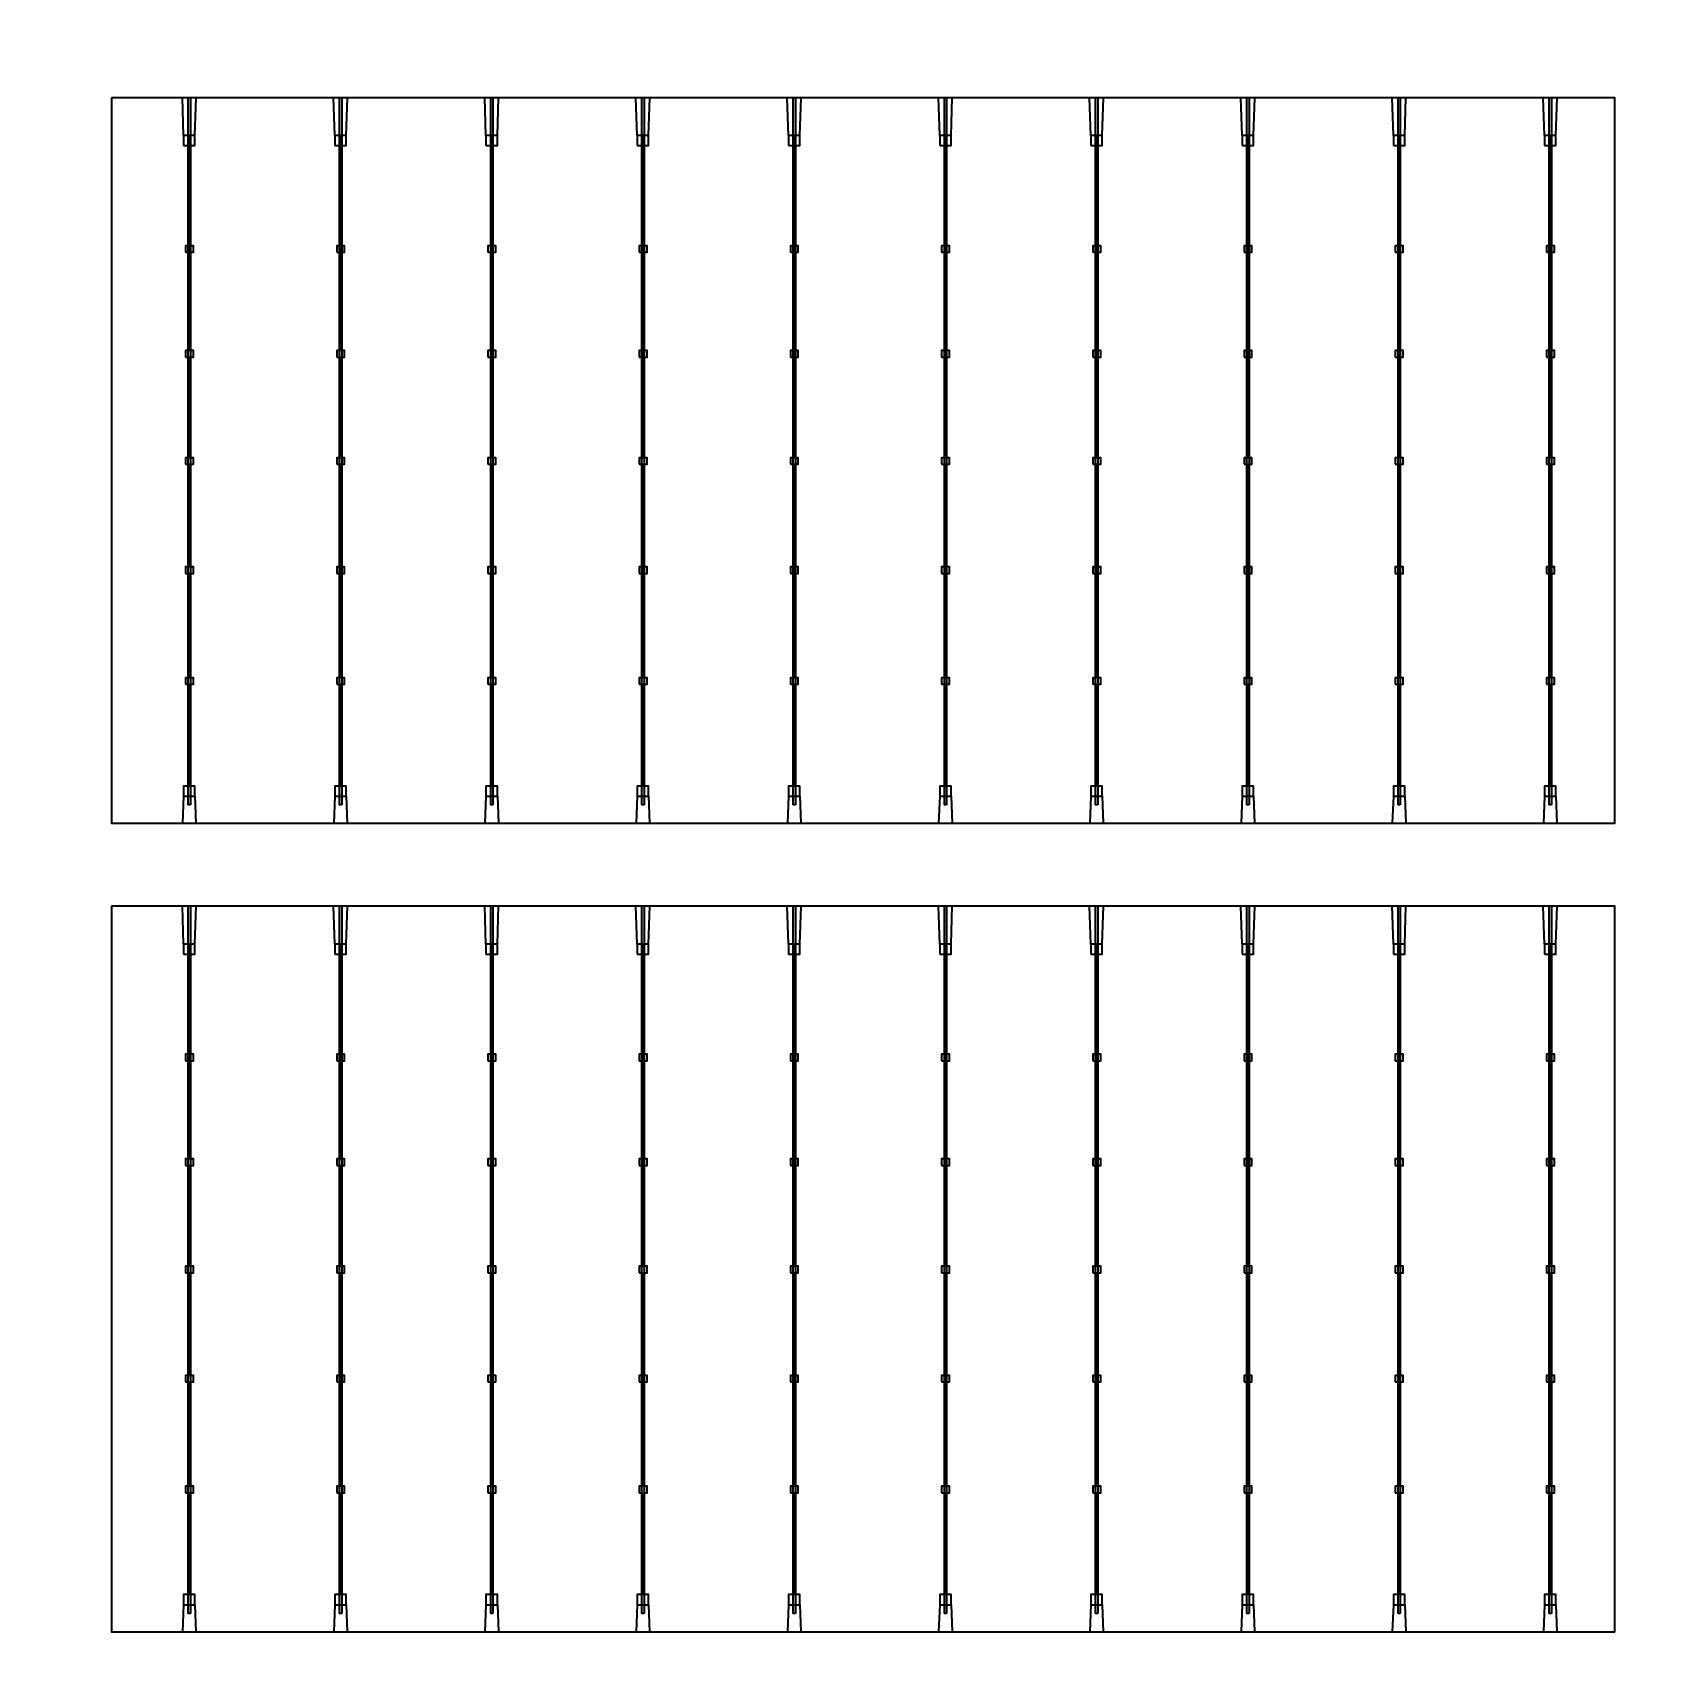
# Model space of a CAD drawing. Header units: millimetres. Extents: x 10297564 to 11610295, y -9287743 to -8409454.
# Drawn here: x 10433853 to 10436461, y -9100815 to -9098211 of the extents above; entities that cross this region are included whole.
import ezdxf

# ---------------------------------------------------------------- set-up
doc = ezdxf.new("R2010")
doc.units = ezdxf.units.MM
doc.header["$LTSCALE"] = 100
doc.layers.add('E1', color=1, linetype='Continuous')
doc.layers.add('Outline', color=5, linetype='Continuous', lineweight=25)
doc.styles.add('HL-S1', font='DotumChe.ttf')
doc.styles.add('MG', font='malgun.ttf')
doc.dimstyles.new('HL-100', dxfattribs={"dimscale": 100, "dimtxt": 3, "dimasz": 4, "dimexe": 2, "dimexo": 2, "dimgap": 1, "dimtad": 1, "dimdec": 0, "dimzin": 0, "dimlunit": 6, "dimtxsty": 'HL-S1', "dimblk": 'DOTSMALL', "dimcen": 4, "dimdle": 2, "dimclrd": 256, "dimclre": 256, "dimclrt": 4, "dimazin": 0, "dimtfac": 1, "dimtdec": 0, "dimtix": 1, "dimtmove": 2, "dimatfit": 3, "dimldrblk": 'DOTSMALL', "dimfxl": 1.5, "dimtolj": 1, "dimtzin": 0, "dimlwd": -1, "dimlwe": -1, "dimarcsym": 0})

# ---------------------------------------------------------------- blocks, each defined once
blk = doc.blocks.new('*D75')
at = {"layer": 'defpoints', "color": 0, "transparency": 16777216}
for p in [(10439230.2, -9073249.8), (10439230.2, -9073249.8), (10423426.7, -9107604.7)]:
    blk.add_point(p, dxfattribs=at)
at = {"layer": 'E1', "color": 1, "transparency": 16777216}
for p, q in [((10439593.6, -9073417), (10439593.6, -9073417)), ((10423593.8, -9107241.3), (10439063, -9073613.2)), ((10423790.1, -9107771.8), (10423790.1, -9107771.8))]:
    blk.add_line(p, q, dxfattribs=at)
for points in [[(10439002.4, -9073585.4), (10439123.6, -9073641.1), (10439230.2, -9073249.8)], [(10423533.3, -9107213.4), (10423654.4, -9107269.1), (10423426.7, -9107604.7)]]:
    blk.add_solid(points, dxfattribs=at)
at = {"layer": 'E1', "color": 7, "transparency": 16777216, "insert": (10430911.1, -9090235.3), "char_height": 500, "attachment_point": 5, "rotation": 65.2972, "style": 'MG'}
blk.add_mtext('\\A1;2711.1', dxfattribs=at)
blk = doc.blocks.new('_DotSmall')
at = {"color": 0, "linetype": 'ByBlock', "const_width": 0.5}
blk.add_lwpolyline([(-0.0625, 0, 1), (0.0625, 0, 1)], format="xyb", close=True, dxfattribs=at)

msp = doc.modelspace()

# ---------------------------------------------------------------- hatches: boundary and pattern name
at = {"true_color": 0x939598}
h = msp.add_hatch(color=252, dxfattribs=at)
h.dxf.hatch_style = 1
h.paths.add_polyline_path([(10434104.8, -9098315), (10434100.8, -9098315), (10434100.8, -9099443.5), (10434104.8, -9099443.5)])
h = msp.add_hatch(color=252, dxfattribs=at)
h.dxf.hatch_style = 1
h.paths.add_polyline_path([(10434346.1, -9098315), (10434342.1, -9098315), (10434342.1, -9099443.5), (10434346.1, -9099443.5)])
h = msp.add_hatch(color=252, dxfattribs=at)
h.dxf.hatch_style = 1
h.paths.add_polyline_path([(10434587.4, -9098315), (10434583.4, -9098315), (10434583.4, -9099443.5), (10434587.4, -9099443.5)])
h = msp.add_hatch(color=252, dxfattribs=at)
h.dxf.hatch_style = 1
h.paths.add_polyline_path([(10434828.7, -9098315), (10434824.7, -9098315), (10434824.7, -9099443.5), (10434828.7, -9099443.5)])
h = msp.add_hatch(color=252, dxfattribs=at)
h.dxf.hatch_style = 1
h.paths.add_polyline_path([(10435070.1, -9098315), (10435066, -9098315), (10435066, -9099443.5), (10435070.1, -9099443.5)])
h = msp.add_hatch(color=252, dxfattribs=at)
h.dxf.hatch_style = 1
h.paths.add_polyline_path([(10435311.4, -9098315), (10435307.3, -9098315), (10435307.3, -9099443.5), (10435311.4, -9099443.5)])
h = msp.add_hatch(color=252, dxfattribs=at)
h.dxf.hatch_style = 1
h.paths.add_polyline_path([(10435552.7, -9098315), (10435548.6, -9098315), (10435548.6, -9099443.5), (10435552.7, -9099443.5)])
h = msp.add_hatch(color=252, dxfattribs=at)
h.dxf.hatch_style = 1
h.paths.add_polyline_path([(10435794, -9098315), (10435789.9, -9098315), (10435789.9, -9099443.5), (10435794, -9099443.5)])
h = msp.add_hatch(color=252, dxfattribs=at)
h.dxf.hatch_style = 1
h.paths.add_polyline_path([(10436035.3, -9098315), (10436031.2, -9098315), (10436031.2, -9099443.5), (10436035.3, -9099443.5)])
h = msp.add_hatch(color=252, dxfattribs=at)
h.dxf.hatch_style = 1
h.paths.add_polyline_path([(10436276.6, -9098315), (10436272.5, -9098315), (10436272.5, -9099443.5), (10436276.6, -9099443.5)])
h = msp.add_hatch(color=252, dxfattribs=at)
h.dxf.hatch_style = 1
h.paths.add_polyline_path([(10434104.8, -9099605.2), (10434100.8, -9099605.2), (10434100.8, -9100733.7), (10434104.8, -9100733.7)])
h = msp.add_hatch(color=252, dxfattribs=at)
h.dxf.hatch_style = 1
h.paths.add_polyline_path([(10434346.1, -9099605.2), (10434342.1, -9099605.2), (10434342.1, -9100733.7), (10434346.1, -9100733.7)])
h = msp.add_hatch(color=252, dxfattribs=at)
h.dxf.hatch_style = 1
h.paths.add_polyline_path([(10434587.4, -9099605.2), (10434583.4, -9099605.2), (10434583.4, -9100733.7), (10434587.4, -9100733.7)])
h = msp.add_hatch(color=252, dxfattribs=at)
h.dxf.hatch_style = 1
h.paths.add_polyline_path([(10434828.7, -9099605.2), (10434824.7, -9099605.2), (10434824.7, -9100733.7), (10434828.7, -9100733.7)])
h = msp.add_hatch(color=252, dxfattribs=at)
h.dxf.hatch_style = 1
h.paths.add_polyline_path([(10435070.1, -9099605.2), (10435066, -9099605.2), (10435066, -9100733.7), (10435070.1, -9100733.7)])
h = msp.add_hatch(color=252, dxfattribs=at)
h.dxf.hatch_style = 1
h.paths.add_polyline_path([(10435311.4, -9099605.2), (10435307.3, -9099605.2), (10435307.3, -9100733.7), (10435311.4, -9100733.7)])
h = msp.add_hatch(color=252, dxfattribs=at)
h.dxf.hatch_style = 1
h.paths.add_polyline_path([(10435552.7, -9099605.2), (10435548.6, -9099605.2), (10435548.6, -9100733.7), (10435552.7, -9100733.7)])
h = msp.add_hatch(color=252, dxfattribs=at)
h.dxf.hatch_style = 1
h.paths.add_polyline_path([(10435794, -9099605.2), (10435789.9, -9099605.2), (10435789.9, -9100733.7), (10435794, -9100733.7)])
h = msp.add_hatch(color=252, dxfattribs=at)
h.dxf.hatch_style = 1
h.paths.add_polyline_path([(10436035.3, -9099605.2), (10436031.2, -9099605.2), (10436031.2, -9100733.7), (10436035.3, -9100733.7)])
h = msp.add_hatch(color=252, dxfattribs=at)
h.dxf.hatch_style = 1
h.paths.add_polyline_path([(10436276.6, -9099605.2), (10436272.5, -9099605.2), (10436272.5, -9100733.7), (10436276.6, -9100733.7)])

# ---------------------------------------------------------------- linework, layer by layer
for p, q in [((10434093.7, -9098375.3), (10434091.8, -9098315)), ((10434100.8, -9098315), (10434100.8, -9099443.5)), ((10434104.8, -9098315), (10434104.8, -9099443.5)), ((10434111.9, -9098375.3), (10434113.8, -9098315)), ((10434335, -9098375.3), (10434333.1, -9098315)), ((10434342.1, -9098315), (10434342.1, -9099443.5)), ((10434346.1, -9098315), (10434346.1, -9099443.5)), ((10434353.2, -9098375.3), (10434355.1, -9098315)), ((10434576.3, -9098375.3), (10434574.4, -9098315)), ((10434583.4, -9098315), (10434583.4, -9099443.5)), ((10434587.4, -9098315), (10434587.4, -9099443.5)), ((10434594.5, -9098375.3), (10434596.4, -9098315)), ((10434817.7, -9098375.3), (10434815.7, -9098315)), ((10434824.7, -9098315), (10434824.7, -9099443.5)), ((10434828.7, -9098315), (10434828.7, -9099443.5)), ((10434835.8, -9098375.3), (10434837.8, -9098315)), ((10435059, -9098375.3), (10435057, -9098315)), ((10435066, -9098315), (10435066, -9099443.5)), ((10435070.1, -9098315), (10435070.1, -9099443.5)), ((10435077.1, -9098375.3), (10435079.1, -9098315)), ((10435300.3, -9098375.3), (10435298.3, -9098315)), ((10435307.3, -9098315), (10435307.3, -9099443.5)), ((10435311.4, -9098315), (10435311.4, -9099443.5)), ((10435318.4, -9098375.3), (10435320.4, -9098315)), ((10435541.6, -9098375.3), (10435539.6, -9098315)), ((10435548.6, -9098315), (10435548.6, -9099443.5)), ((10435552.7, -9098315), (10435552.7, -9099443.5)), ((10435559.7, -9098375.3), (10435561.7, -9098315)), ((10435782.9, -9098375.3), (10435780.9, -9098315)), ((10435789.9, -9098315), (10435789.9, -9099443.5)), ((10435794, -9098315), (10435794, -9099443.5)), ((10435801, -9098375.3), (10435803, -9098315)), ((10436024.2, -9098375.3), (10436022.2, -9098315)), ((10436031.2, -9098315), (10436031.2, -9099443.5)), ((10436035.3, -9098315), (10436035.3, -9099443.5)), ((10436042.3, -9098375.3), (10436044.3, -9098315)), ((10436265.5, -9098375.3), (10436263.5, -9098315)), ((10436272.5, -9098315), (10436272.5, -9099443.5)), ((10436276.6, -9098315), (10436276.6, -9099443.5)), ((10436283.6, -9098375.3), (10436285.6, -9098315)), ((10434102.4, -9098376), (10434102.4, -9098718.3)), ((10434103.2, -9098376), (10434103.2, -9098718.3)), ((10434343.7, -9098376), (10434343.7, -9098718.3)), ((10434344.5, -9098376), (10434344.5, -9098718.3)), ((10434585, -9098376), (10434585, -9098889.6)), ((10434585.8, -9098376), (10434585.8, -9098889.6)), ((10434826.3, -9098376), (10434826.3, -9098889.6)), ((10434827.1, -9098376), (10434827.1, -9098889.6)), ((10435067.6, -9098376), (10435067.6, -9098889.6)), ((10435068.4, -9098376), (10435068.4, -9098889.6)), ((10435308.9, -9098376), (10435308.9, -9098889.6)), ((10435309.8, -9098376), (10435309.8, -9098889.6)), ((10435550.2, -9098376), (10435550.2, -9098889.6)), ((10435551.1, -9098376), (10435551.1, -9098889.6)), ((10435791.5, -9098376), (10435791.5, -9098889.6)), ((10435792.4, -9098376), (10435792.4, -9098889.6)), ((10436032.8, -9098376), (10436032.8, -9098889.6)), ((10436033.7, -9098376), (10436033.7, -9098889.6)), ((10436274.1, -9098376), (10436274.1, -9098889.6)), ((10436275, -9098376), (10436275, -9098889.6)), ((10434102.4, -9098728.8), (10434102.4, -9098889.6)), ((10434103.2, -9098728.8), (10434103.2, -9098889.6)), ((10434343.7, -9098728.8), (10434343.7, -9098889.6)), ((10434344.5, -9098728.8), (10434344.5, -9098889.6)), ((10434102.4, -9098900), (10434102.4, -9099063.7)), ((10434103.2, -9098900), (10434103.2, -9099063.7)), ((10434343.7, -9098900), (10434343.7, -9099240.5)), ((10434344.5, -9098900), (10434344.5, -9099240.5)), ((10434585, -9098900), (10434585, -9099240.5)), ((10434585.8, -9098900), (10434585.8, -9099240.5)), ((10434826.3, -9098900), (10434826.3, -9099240.5)), ((10434827.1, -9098900), (10434827.1, -9099240.5)), ((10435067.6, -9098900), (10435067.6, -9099240.5)), ((10435068.4, -9098900), (10435068.4, -9099240.5)), ((10435308.9, -9098900), (10435308.9, -9099240.5)), ((10435309.8, -9098900), (10435309.8, -9099240.5)), ((10435550.2, -9098900), (10435550.2, -9099240.5)), ((10435551.1, -9098900), (10435551.1, -9099240.5)), ((10435791.5, -9098900), (10435791.5, -9099240.5)), ((10435792.4, -9098900), (10435792.4, -9099240.5)), ((10436032.8, -9098900), (10436032.8, -9099240.5)), ((10436033.7, -9098900), (10436033.7, -9099240.5)), ((10436274.1, -9098900), (10436274.1, -9099240.5)), ((10436275, -9098900), (10436275, -9099240.5)), ((10434102.4, -9099074.1), (10434102.4, -9099240.5)), ((10434103.2, -9099074.1), (10434103.2, -9099240.5)), ((10434102.4, -9099251), (10434102.4, -9099413.5)), ((10434103.2, -9099251), (10434103.2, -9099413.5)), ((10434343.7, -9099251), (10434343.7, -9099413.5)), ((10434344.5, -9099251), (10434344.5, -9099413.5)), ((10434585, -9099251), (10434585, -9099413.5)), ((10434585.8, -9099251), (10434585.8, -9099413.5)), ((10434826.3, -9099251), (10434826.3, -9099413.5)), ((10434827.1, -9099251), (10434827.1, -9099413.5)), ((10435067.6, -9099251), (10435067.6, -9099413.5)), ((10435068.4, -9099251), (10435068.4, -9099413.5)), ((10435308.9, -9099251), (10435308.9, -9099413.5)), ((10435309.8, -9099251), (10435309.8, -9099413.5)), ((10435550.2, -9099251), (10435550.2, -9099413.5)), ((10435551.1, -9099251), (10435551.1, -9099413.5)), ((10435791.5, -9099251), (10435791.5, -9099413.5)), ((10435792.4, -9099251), (10435792.4, -9099413.5)), ((10436032.8, -9099251), (10436032.8, -9099413.5)), ((10436033.7, -9099251), (10436033.7, -9099413.5)), ((10436274.1, -9099251), (10436274.1, -9099413.5)), ((10436275, -9099251), (10436275, -9099413.5)), ((10434093.7, -9099429.5), (10434092, -9099472.7)), ((10434111.9, -9099429.5), (10434113.6, -9099472.7)), ((10434335, -9099429.5), (10434333.4, -9099472.7)), ((10434353.2, -9099429.5), (10434354.9, -9099472.7)), ((10434576.3, -9099429.5), (10434574.7, -9099472.7)), ((10434594.5, -9099429.5), (10434596.2, -9099472.7)), ((10434817.7, -9099429.5), (10434816, -9099472.7)), ((10434835.8, -9099429.5), (10434837.5, -9099472.7)), ((10435059, -9099429.5), (10435057.3, -9099472.7)), ((10435077.1, -9099429.5), (10435078.8, -9099472.7)), ((10435300.3, -9099429.5), (10435298.6, -9099472.7)), ((10435318.4, -9099429.5), (10435320.1, -9099472.7)), ((10435541.6, -9099429.5), (10435539.9, -9099472.7)), ((10435559.7, -9099429.5), (10435561.4, -9099472.7)), ((10435782.9, -9099429.5), (10435781.2, -9099472.7)), ((10435801, -9099429.5), (10435802.7, -9099472.7)), ((10436024.2, -9099429.5), (10436022.5, -9099472.7)), ((10436042.3, -9099429.5), (10436044, -9099472.7)), ((10436265.5, -9099429.5), (10436263.8, -9099472.7)), ((10436283.6, -9099429.5), (10436285.3, -9099472.7)), ((10434104.8, -9099443.5), (10434100.8, -9099443.5)), ((10434346.1, -9099443.5), (10434342.1, -9099443.5)), ((10434587.4, -9099443.5), (10434583.4, -9099443.5)), ((10434828.7, -9099443.5), (10434824.7, -9099443.5)), ((10435070.1, -9099443.5), (10435066, -9099443.5)), ((10435311.4, -9099443.5), (10435307.3, -9099443.5)), ((10435552.7, -9099443.5), (10435548.6, -9099443.5)), ((10435794, -9099443.5), (10435789.9, -9099443.5)), ((10436035.3, -9099443.5), (10436031.2, -9099443.5)), ((10436276.6, -9099443.5), (10436272.5, -9099443.5)), ((10434093.7, -9099665.5), (10434091.8, -9099605.2)), ((10434100.8, -9099605.2), (10434100.8, -9100733.7)), ((10434104.8, -9099605.2), (10434104.8, -9100733.7)), ((10434111.9, -9099665.5), (10434113.8, -9099605.2)), ((10434335, -9099665.5), (10434333.1, -9099605.2)), ((10434342.1, -9099605.2), (10434342.1, -9100733.7)), ((10434346.1, -9099605.2), (10434346.1, -9100733.7)), ((10434353.2, -9099665.5), (10434355.1, -9099605.2)), ((10434576.3, -9099665.5), (10434574.4, -9099605.2)), ((10434583.4, -9099605.2), (10434583.4, -9100733.7)), ((10434587.4, -9099605.2), (10434587.4, -9100733.7)), ((10434594.5, -9099665.5), (10434596.4, -9099605.2)), ((10434817.7, -9099665.5), (10434815.7, -9099605.2)), ((10434824.7, -9099605.2), (10434824.7, -9100733.7)), ((10434828.7, -9099605.2), (10434828.7, -9100733.7)), ((10434835.8, -9099665.5), (10434837.8, -9099605.2)), ((10435059, -9099665.5), (10435057, -9099605.2)), ((10435066, -9099605.2), (10435066, -9100733.7)), ((10435070.1, -9099605.2), (10435070.1, -9100733.7)), ((10435077.1, -9099665.5), (10435079.1, -9099605.2)), ((10435300.3, -9099665.5), (10435298.3, -9099605.2)), ((10435307.3, -9099605.2), (10435307.3, -9100733.7)), ((10435311.4, -9099605.2), (10435311.4, -9100733.7)), ((10435318.4, -9099665.5), (10435320.4, -9099605.2)), ((10435541.6, -9099665.5), (10435539.6, -9099605.2)), ((10435548.6, -9099605.2), (10435548.6, -9100733.7)), ((10435552.7, -9099605.2), (10435552.7, -9100733.7)), ((10435559.7, -9099665.5), (10435561.7, -9099605.2)), ((10435782.9, -9099665.5), (10435780.9, -9099605.2)), ((10435789.9, -9099605.2), (10435789.9, -9100733.7)), ((10435794, -9099605.2), (10435794, -9100733.7)), ((10435801, -9099665.5), (10435803, -9099605.2)), ((10436024.2, -9099665.5), (10436022.2, -9099605.2)), ((10436031.2, -9099605.2), (10436031.2, -9100733.7)), ((10436035.3, -9099605.2), (10436035.3, -9100733.7)), ((10436042.3, -9099665.5), (10436044.3, -9099605.2)), ((10436265.5, -9099665.5), (10436263.5, -9099605.2)), ((10436272.5, -9099605.2), (10436272.5, -9100733.7)), ((10436276.6, -9099605.2), (10436276.6, -9100733.7)), ((10436283.6, -9099665.5), (10436285.6, -9099605.2)), ((10434102.4, -9099666.2), (10434102.4, -9100008.5)), ((10434103.2, -9099666.2), (10434103.2, -9100008.5)), ((10434343.7, -9099666.2), (10434343.7, -9100008.5)), ((10434344.5, -9099666.2), (10434344.5, -9100008.5)), ((10434585, -9099666.2), (10434585, -9100179.8)), ((10434585.8, -9099666.2), (10434585.8, -9100179.8)), ((10434826.3, -9099666.2), (10434826.3, -9100179.8)), ((10434827.1, -9099666.2), (10434827.1, -9100179.8)), ((10435067.6, -9099666.2), (10435067.6, -9100179.8)), ((10435068.4, -9099666.2), (10435068.4, -9100179.8)), ((10435308.9, -9099666.2), (10435308.9, -9100179.8)), ((10435309.8, -9099666.2), (10435309.8, -9100179.8)), ((10435550.2, -9099666.2), (10435550.2, -9100179.8)), ((10435551.1, -9099666.2), (10435551.1, -9100179.8)), ((10435791.5, -9099666.2), (10435791.5, -9100179.8)), ((10435792.4, -9099666.2), (10435792.4, -9100179.8)), ((10436032.8, -9099666.2), (10436032.8, -9100179.8)), ((10436033.7, -9099666.2), (10436033.7, -9100179.8)), ((10436274.1, -9099666.2), (10436274.1, -9100179.8)), ((10436275, -9099666.2), (10436275, -9100179.8)), ((10434102.4, -9100019), (10434102.4, -9100179.8)), ((10434103.2, -9100019), (10434103.2, -9100179.8)), ((10434343.7, -9100019), (10434343.7, -9100179.8)), ((10434344.5, -9100019), (10434344.5, -9100179.8)), ((10434102.4, -9100190.3), (10434102.4, -9100353.9)), ((10434103.2, -9100190.3), (10434103.2, -9100353.9)), ((10434343.7, -9100190.3), (10434343.7, -9100530.8)), ((10434344.5, -9100190.3), (10434344.5, -9100530.8)), ((10434585, -9100190.3), (10434585, -9100530.8)), ((10434585.8, -9100190.3), (10434585.8, -9100530.8)), ((10434826.3, -9100190.3), (10434826.3, -9100530.8)), ((10434827.1, -9100190.3), (10434827.1, -9100530.8)), ((10435067.6, -9100190.3), (10435067.6, -9100530.8)), ((10435068.4, -9100190.3), (10435068.4, -9100530.8)), ((10435308.9, -9100190.3), (10435308.9, -9100530.8)), ((10435309.8, -9100190.3), (10435309.8, -9100530.8)), ((10435550.2, -9100190.3), (10435550.2, -9100530.8)), ((10435551.1, -9100190.3), (10435551.1, -9100530.8)), ((10435791.5, -9100190.3), (10435791.5, -9100530.8)), ((10435792.4, -9100190.3), (10435792.4, -9100530.8)), ((10436032.8, -9100190.3), (10436032.8, -9100530.8)), ((10436033.7, -9100190.3), (10436033.7, -9100530.8)), ((10436274.1, -9100190.3), (10436274.1, -9100530.8)), ((10436275, -9100190.3), (10436275, -9100530.8)), ((10434102.4, -9100364.3), (10434102.4, -9100530.8)), ((10434103.2, -9100364.3), (10434103.2, -9100530.8)), ((10434102.4, -9100541.2), (10434102.4, -9100703.7)), ((10434103.2, -9100541.2), (10434103.2, -9100703.7)), ((10434343.7, -9100541.2), (10434343.7, -9100703.7)), ((10434344.5, -9100541.2), (10434344.5, -9100703.7)), ((10434585, -9100541.2), (10434585, -9100703.7)), ((10434585.8, -9100541.2), (10434585.8, -9100703.7)), ((10434826.3, -9100541.2), (10434826.3, -9100703.7)), ((10434827.1, -9100541.2), (10434827.1, -9100703.7)), ((10435067.6, -9100541.2), (10435067.6, -9100703.7)), ((10435068.4, -9100541.2), (10435068.4, -9100703.7)), ((10435308.9, -9100541.2), (10435308.9, -9100703.7)), ((10435309.8, -9100541.2), (10435309.8, -9100703.7)), ((10435550.2, -9100541.2), (10435550.2, -9100703.7)), ((10435551.1, -9100541.2), (10435551.1, -9100703.7)), ((10435791.5, -9100541.2), (10435791.5, -9100703.7)), ((10435792.4, -9100541.2), (10435792.4, -9100703.7)), ((10436032.8, -9100541.2), (10436032.8, -9100703.7)), ((10436033.7, -9100541.2), (10436033.7, -9100703.7)), ((10436274.1, -9100541.2), (10436274.1, -9100703.7)), ((10436275, -9100541.2), (10436275, -9100703.7)), ((10434093.7, -9100719.8), (10434092, -9100763)), ((10434111.9, -9100719.8), (10434113.6, -9100763)), ((10434335, -9100719.8), (10434333.4, -9100763)), ((10434353.2, -9100719.8), (10434354.9, -9100763)), ((10434576.3, -9100719.8), (10434574.7, -9100763)), ((10434594.5, -9100719.8), (10434596.2, -9100763)), ((10434817.7, -9100719.8), (10434816, -9100763)), ((10434835.8, -9100719.8), (10434837.5, -9100763)), ((10435059, -9100719.8), (10435057.3, -9100763)), ((10435077.1, -9100719.8), (10435078.8, -9100763)), ((10435300.3, -9100719.8), (10435298.6, -9100763)), ((10435318.4, -9100719.8), (10435320.1, -9100763)), ((10435541.6, -9100719.8), (10435539.9, -9100763)), ((10435559.7, -9100719.8), (10435561.4, -9100763)), ((10435782.9, -9100719.8), (10435781.2, -9100763)), ((10435801, -9100719.8), (10435802.7, -9100763)), ((10436024.2, -9100719.8), (10436022.5, -9100763)), ((10436042.3, -9100719.8), (10436044, -9100763)), ((10436265.5, -9100719.8), (10436263.8, -9100763)), ((10436283.6, -9100719.8), (10436285.3, -9100763)), ((10434104.8, -9100733.7), (10434100.8, -9100733.7)), ((10434346.1, -9100733.7), (10434342.1, -9100733.7)), ((10434587.4, -9100733.7), (10434583.4, -9100733.7)), ((10434828.7, -9100733.7), (10434824.7, -9100733.7)), ((10435070.1, -9100733.7), (10435066, -9100733.7)), ((10435311.4, -9100733.7), (10435307.3, -9100733.7)), ((10435552.7, -9100733.7), (10435548.6, -9100733.7)), ((10435794, -9100733.7), (10435789.9, -9100733.7)), ((10436035.3, -9100733.7), (10436031.2, -9100733.7)), ((10436276.6, -9100733.7), (10436272.5, -9100733.7))]:
    msp.add_line(p, q)
at = {"color": 4}
for points in [[(10434093.7, -9098391.4), (10434111.9, -9098391.4), (10434111.9, -9098375.3), (10434093.7, -9098375.3)], [(10434335, -9098391.4), (10434353.2, -9098391.4), (10434353.2, -9098375.3), (10434335, -9098375.3)], [(10434576.3, -9098391.4), (10434594.5, -9098391.4), (10434594.5, -9098375.3), (10434576.3, -9098375.3)], [(10434817.7, -9098391.4), (10434835.8, -9098391.4), (10434835.8, -9098375.3), (10434817.7, -9098375.3)], [(10435059, -9098391.4), (10435077.1, -9098391.4), (10435077.1, -9098375.3), (10435059, -9098375.3)], [(10435300.3, -9098391.4), (10435318.4, -9098391.4), (10435318.4, -9098375.3), (10435300.3, -9098375.3)], [(10435541.6, -9098391.4), (10435559.7, -9098391.4), (10435559.7, -9098375.3), (10435541.6, -9098375.3)], [(10435782.9, -9098391.4), (10435801, -9098391.4), (10435801, -9098375.3), (10435782.9, -9098375.3)], [(10436024.2, -9098391.4), (10436042.3, -9098391.4), (10436042.3, -9098375.3), (10436024.2, -9098375.3)], [(10436265.5, -9098391.4), (10436283.6, -9098391.4), (10436283.6, -9098375.3), (10436265.5, -9098375.3)], [(10434096.9, -9098561.7), (10434109.4, -9098561.7), (10434109.4, -9098551.2), (10434096.9, -9098551.2)], [(10434338.2, -9098561.7), (10434350.7, -9098561.7), (10434350.7, -9098551.2), (10434338.2, -9098551.2)], [(10434579.5, -9098561.7), (10434592, -9098561.7), (10434592, -9098551.2), (10434579.5, -9098551.2)], [(10434820.8, -9098561.7), (10434833.3, -9098561.7), (10434833.3, -9098551.2), (10434820.8, -9098551.2)], [(10435062.1, -9098561.7), (10435074.7, -9098561.7), (10435074.7, -9098551.2), (10435062.1, -9098551.2)], [(10435303.4, -9098561.7), (10435316, -9098561.7), (10435316, -9098551.2), (10435303.4, -9098551.2)], [(10435544.7, -9098561.7), (10435557.3, -9098561.7), (10435557.3, -9098551.2), (10435544.7, -9098551.2)], [(10435786, -9098561.7), (10435798.6, -9098561.7), (10435798.6, -9098551.2), (10435786, -9098551.2)], [(10436027.3, -9098561.7), (10436039.9, -9098561.7), (10436039.9, -9098551.2), (10436027.3, -9098551.2)], [(10436268.6, -9098561.7), (10436281.2, -9098561.7), (10436281.2, -9098551.2), (10436268.6, -9098551.2)], [(10434096.9, -9098728.8), (10434109.4, -9098728.8), (10434109.4, -9098718.3), (10434096.9, -9098718.3)], [(10434338.2, -9098728.8), (10434350.7, -9098728.8), (10434350.7, -9098718.3), (10434338.2, -9098718.3)], [(10434579.5, -9098728.8), (10434592, -9098728.8), (10434592, -9098718.3), (10434579.5, -9098718.3)], [(10434820.8, -9098728.8), (10434833.3, -9098728.8), (10434833.3, -9098718.3), (10434820.8, -9098718.3)], [(10435062.1, -9098728.8), (10435074.7, -9098728.8), (10435074.7, -9098718.3), (10435062.1, -9098718.3)], [(10435303.4, -9098728.8), (10435316, -9098728.8), (10435316, -9098718.3), (10435303.4, -9098718.3)], [(10435544.7, -9098728.8), (10435557.3, -9098728.8), (10435557.3, -9098718.3), (10435544.7, -9098718.3)], [(10435786, -9098728.8), (10435798.6, -9098728.8), (10435798.6, -9098718.3), (10435786, -9098718.3)], [(10436027.3, -9098728.8), (10436039.9, -9098728.8), (10436039.9, -9098718.3), (10436027.3, -9098718.3)], [(10436268.6, -9098728.8), (10436281.2, -9098728.8), (10436281.2, -9098718.3), (10436268.6, -9098718.3)], [(10434096.9, -9098900), (10434109.4, -9098900), (10434109.4, -9098889.6), (10434096.9, -9098889.6)], [(10434338.2, -9098900), (10434350.7, -9098900), (10434350.7, -9098889.6), (10434338.2, -9098889.6)], [(10434579.5, -9098900), (10434592, -9098900), (10434592, -9098889.6), (10434579.5, -9098889.6)], [(10434820.8, -9098900), (10434833.3, -9098900), (10434833.3, -9098889.6), (10434820.8, -9098889.6)], [(10435062.1, -9098900), (10435074.7, -9098900), (10435074.7, -9098889.6), (10435062.1, -9098889.6)], [(10435303.4, -9098900), (10435316, -9098900), (10435316, -9098889.6), (10435303.4, -9098889.6)], [(10435544.7, -9098900), (10435557.3, -9098900), (10435557.3, -9098889.6), (10435544.7, -9098889.6)], [(10435786, -9098900), (10435798.6, -9098900), (10435798.6, -9098889.6), (10435786, -9098889.6)], [(10436027.3, -9098900), (10436039.9, -9098900), (10436039.9, -9098889.6), (10436027.3, -9098889.6)], [(10436268.6, -9098900), (10436281.2, -9098900), (10436281.2, -9098889.6), (10436268.6, -9098889.6)], [(10434096.9, -9099074.1), (10434109.4, -9099074.1), (10434109.4, -9099063.7), (10434096.9, -9099063.7)], [(10434338.2, -9099074.1), (10434350.7, -9099074.1), (10434350.7, -9099063.7), (10434338.2, -9099063.7)], [(10434579.5, -9099074.1), (10434592, -9099074.1), (10434592, -9099063.7), (10434579.5, -9099063.7)], [(10434820.8, -9099074.1), (10434833.3, -9099074.1), (10434833.3, -9099063.7), (10434820.8, -9099063.7)], [(10435062.1, -9099074.1), (10435074.7, -9099074.1), (10435074.7, -9099063.7), (10435062.1, -9099063.7)], [(10435303.4, -9099074.1), (10435316, -9099074.1), (10435316, -9099063.7), (10435303.4, -9099063.7)], [(10435544.7, -9099074.1), (10435557.3, -9099074.1), (10435557.3, -9099063.7), (10435544.7, -9099063.7)], [(10435786, -9099074.1), (10435798.6, -9099074.1), (10435798.6, -9099063.7), (10435786, -9099063.7)], [(10436027.3, -9099074.1), (10436039.9, -9099074.1), (10436039.9, -9099063.7), (10436027.3, -9099063.7)], [(10436268.6, -9099074.1), (10436281.2, -9099074.1), (10436281.2, -9099063.7), (10436268.6, -9099063.7)], [(10434096.9, -9099251), (10434109.4, -9099251), (10434109.4, -9099240.5), (10434096.9, -9099240.5)], [(10434338.2, -9099251), (10434350.7, -9099251), (10434350.7, -9099240.5), (10434338.2, -9099240.5)], [(10434579.5, -9099251), (10434592, -9099251), (10434592, -9099240.5), (10434579.5, -9099240.5)], [(10434820.8, -9099251), (10434833.3, -9099251), (10434833.3, -9099240.5), (10434820.8, -9099240.5)], [(10435062.1, -9099251), (10435074.7, -9099251), (10435074.7, -9099240.5), (10435062.1, -9099240.5)], [(10435303.4, -9099251), (10435316, -9099251), (10435316, -9099240.5), (10435303.4, -9099240.5)], [(10435544.7, -9099251), (10435557.3, -9099251), (10435557.3, -9099240.5), (10435544.7, -9099240.5)], [(10435786, -9099251), (10435798.6, -9099251), (10435798.6, -9099240.5), (10435786, -9099240.5)], [(10436027.3, -9099251), (10436039.9, -9099251), (10436039.9, -9099240.5), (10436027.3, -9099240.5)], [(10436268.6, -9099251), (10436281.2, -9099251), (10436281.2, -9099240.5), (10436268.6, -9099240.5)], [(10434093.7, -9099429.5), (10434111.9, -9099429.5), (10434111.9, -9099413.5), (10434093.7, -9099413.5)], [(10434335, -9099429.5), (10434353.2, -9099429.5), (10434353.2, -9099413.5), (10434335, -9099413.5)], [(10434576.3, -9099429.5), (10434594.5, -9099429.5), (10434594.5, -9099413.5), (10434576.3, -9099413.5)], [(10434817.7, -9099429.5), (10434835.8, -9099429.5), (10434835.8, -9099413.5), (10434817.7, -9099413.5)], [(10435059, -9099429.5), (10435077.1, -9099429.5), (10435077.1, -9099413.5), (10435059, -9099413.5)], [(10435300.3, -9099429.5), (10435318.4, -9099429.5), (10435318.4, -9099413.5), (10435300.3, -9099413.5)], [(10435541.6, -9099429.5), (10435559.7, -9099429.5), (10435559.7, -9099413.5), (10435541.6, -9099413.5)], [(10435782.9, -9099429.5), (10435801, -9099429.5), (10435801, -9099413.5), (10435782.9, -9099413.5)], [(10436024.2, -9099429.5), (10436042.3, -9099429.5), (10436042.3, -9099413.5), (10436024.2, -9099413.5)], [(10436265.5, -9099429.5), (10436283.6, -9099429.5), (10436283.6, -9099413.5), (10436265.5, -9099413.5)], [(10434093.7, -9099681.6), (10434111.9, -9099681.6), (10434111.9, -9099665.5), (10434093.7, -9099665.5)], [(10434335, -9099681.6), (10434353.2, -9099681.6), (10434353.2, -9099665.5), (10434335, -9099665.5)], [(10434576.3, -9099681.6), (10434594.5, -9099681.6), (10434594.5, -9099665.5), (10434576.3, -9099665.5)], [(10434817.7, -9099681.6), (10434835.8, -9099681.6), (10434835.8, -9099665.5), (10434817.7, -9099665.5)], [(10435059, -9099681.6), (10435077.1, -9099681.6), (10435077.1, -9099665.5), (10435059, -9099665.5)], [(10435300.3, -9099681.6), (10435318.4, -9099681.6), (10435318.4, -9099665.5), (10435300.3, -9099665.5)], [(10435541.6, -9099681.6), (10435559.7, -9099681.6), (10435559.7, -9099665.5), (10435541.6, -9099665.5)], [(10435782.9, -9099681.6), (10435801, -9099681.6), (10435801, -9099665.5), (10435782.9, -9099665.5)], [(10436024.2, -9099681.6), (10436042.3, -9099681.6), (10436042.3, -9099665.5), (10436024.2, -9099665.5)], [(10436265.5, -9099681.6), (10436283.6, -9099681.6), (10436283.6, -9099665.5), (10436265.5, -9099665.5)], [(10434096.9, -9099851.9), (10434109.4, -9099851.9), (10434109.4, -9099841.4), (10434096.9, -9099841.4)], [(10434338.2, -9099851.9), (10434350.7, -9099851.9), (10434350.7, -9099841.4), (10434338.2, -9099841.4)], [(10434579.5, -9099851.9), (10434592, -9099851.9), (10434592, -9099841.4), (10434579.5, -9099841.4)], [(10434820.8, -9099851.9), (10434833.3, -9099851.9), (10434833.3, -9099841.4), (10434820.8, -9099841.4)], [(10435062.1, -9099851.9), (10435074.7, -9099851.9), (10435074.7, -9099841.4), (10435062.1, -9099841.4)], [(10435303.4, -9099851.9), (10435316, -9099851.9), (10435316, -9099841.4), (10435303.4, -9099841.4)], [(10435544.7, -9099851.9), (10435557.3, -9099851.9), (10435557.3, -9099841.4), (10435544.7, -9099841.4)], [(10435786, -9099851.9), (10435798.6, -9099851.9), (10435798.6, -9099841.4), (10435786, -9099841.4)], [(10436027.3, -9099851.9), (10436039.9, -9099851.9), (10436039.9, -9099841.4), (10436027.3, -9099841.4)], [(10436268.6, -9099851.9), (10436281.2, -9099851.9), (10436281.2, -9099841.4), (10436268.6, -9099841.4)], [(10434096.9, -9100019), (10434109.4, -9100019), (10434109.4, -9100008.5), (10434096.9, -9100008.5)], [(10434338.2, -9100019), (10434350.7, -9100019), (10434350.7, -9100008.5), (10434338.2, -9100008.5)], [(10434579.5, -9100019), (10434592, -9100019), (10434592, -9100008.5), (10434579.5, -9100008.5)], [(10434820.8, -9100019), (10434833.3, -9100019), (10434833.3, -9100008.5), (10434820.8, -9100008.5)], [(10435062.1, -9100019), (10435074.7, -9100019), (10435074.7, -9100008.5), (10435062.1, -9100008.5)], [(10435303.4, -9100019), (10435316, -9100019), (10435316, -9100008.5), (10435303.4, -9100008.5)], [(10435544.7, -9100019), (10435557.3, -9100019), (10435557.3, -9100008.5), (10435544.7, -9100008.5)], [(10435786, -9100019), (10435798.6, -9100019), (10435798.6, -9100008.5), (10435786, -9100008.5)], [(10436027.3, -9100019), (10436039.9, -9100019), (10436039.9, -9100008.5), (10436027.3, -9100008.5)], [(10436268.6, -9100019), (10436281.2, -9100019), (10436281.2, -9100008.5), (10436268.6, -9100008.5)], [(10434096.9, -9100190.3), (10434109.4, -9100190.3), (10434109.4, -9100179.8), (10434096.9, -9100179.8)], [(10434338.2, -9100190.3), (10434350.7, -9100190.3), (10434350.7, -9100179.8), (10434338.2, -9100179.8)], [(10434579.5, -9100190.3), (10434592, -9100190.3), (10434592, -9100179.8), (10434579.5, -9100179.8)], [(10434820.8, -9100190.3), (10434833.3, -9100190.3), (10434833.3, -9100179.8), (10434820.8, -9100179.8)], [(10435062.1, -9100190.3), (10435074.7, -9100190.3), (10435074.7, -9100179.8), (10435062.1, -9100179.8)], [(10435303.4, -9100190.3), (10435316, -9100190.3), (10435316, -9100179.8), (10435303.4, -9100179.8)], [(10435544.7, -9100190.3), (10435557.3, -9100190.3), (10435557.3, -9100179.8), (10435544.7, -9100179.8)], [(10435786, -9100190.3), (10435798.6, -9100190.3), (10435798.6, -9100179.8), (10435786, -9100179.8)], [(10436027.3, -9100190.3), (10436039.9, -9100190.3), (10436039.9, -9100179.8), (10436027.3, -9100179.8)], [(10436268.6, -9100190.3), (10436281.2, -9100190.3), (10436281.2, -9100179.8), (10436268.6, -9100179.8)], [(10434096.9, -9100364.3), (10434109.4, -9100364.3), (10434109.4, -9100353.9), (10434096.9, -9100353.9)], [(10434338.2, -9100364.3), (10434350.7, -9100364.3), (10434350.7, -9100353.9), (10434338.2, -9100353.9)], [(10434579.5, -9100364.3), (10434592, -9100364.3), (10434592, -9100353.9), (10434579.5, -9100353.9)], [(10434820.8, -9100364.3), (10434833.3, -9100364.3), (10434833.3, -9100353.9), (10434820.8, -9100353.9)], [(10435062.1, -9100364.3), (10435074.7, -9100364.3), (10435074.7, -9100353.9), (10435062.1, -9100353.9)], [(10435303.4, -9100364.3), (10435316, -9100364.3), (10435316, -9100353.9), (10435303.4, -9100353.9)], [(10435544.7, -9100364.3), (10435557.3, -9100364.3), (10435557.3, -9100353.9), (10435544.7, -9100353.9)], [(10435786, -9100364.3), (10435798.6, -9100364.3), (10435798.6, -9100353.9), (10435786, -9100353.9)], [(10436027.3, -9100364.3), (10436039.9, -9100364.3), (10436039.9, -9100353.9), (10436027.3, -9100353.9)], [(10436268.6, -9100364.3), (10436281.2, -9100364.3), (10436281.2, -9100353.9), (10436268.6, -9100353.9)], [(10434096.9, -9100541.2), (10434109.4, -9100541.2), (10434109.4, -9100530.8), (10434096.9, -9100530.8)], [(10434338.2, -9100541.2), (10434350.7, -9100541.2), (10434350.7, -9100530.8), (10434338.2, -9100530.8)], [(10434579.5, -9100541.2), (10434592, -9100541.2), (10434592, -9100530.8), (10434579.5, -9100530.8)], [(10434820.8, -9100541.2), (10434833.3, -9100541.2), (10434833.3, -9100530.8), (10434820.8, -9100530.8)], [(10435062.1, -9100541.2), (10435074.7, -9100541.2), (10435074.7, -9100530.8), (10435062.1, -9100530.8)], [(10435303.4, -9100541.2), (10435316, -9100541.2), (10435316, -9100530.8), (10435303.4, -9100530.8)], [(10435544.7, -9100541.2), (10435557.3, -9100541.2), (10435557.3, -9100530.8), (10435544.7, -9100530.8)], [(10435786, -9100541.2), (10435798.6, -9100541.2), (10435798.6, -9100530.8), (10435786, -9100530.8)], [(10436027.3, -9100541.2), (10436039.9, -9100541.2), (10436039.9, -9100530.8), (10436027.3, -9100530.8)], [(10436268.6, -9100541.2), (10436281.2, -9100541.2), (10436281.2, -9100530.8), (10436268.6, -9100530.8)], [(10434093.7, -9100719.8), (10434111.9, -9100719.8), (10434111.9, -9100703.7), (10434093.7, -9100703.7)], [(10434335, -9100719.8), (10434353.2, -9100719.8), (10434353.2, -9100703.7), (10434335, -9100703.7)], [(10434576.3, -9100719.8), (10434594.5, -9100719.8), (10434594.5, -9100703.7), (10434576.3, -9100703.7)], [(10434817.7, -9100719.8), (10434835.8, -9100719.8), (10434835.8, -9100703.7), (10434817.7, -9100703.7)], [(10435059, -9100719.8), (10435077.1, -9100719.8), (10435077.1, -9100703.7), (10435059, -9100703.7)], [(10435300.3, -9100719.8), (10435318.4, -9100719.8), (10435318.4, -9100703.7), (10435300.3, -9100703.7)], [(10435541.6, -9100719.8), (10435559.7, -9100719.8), (10435559.7, -9100703.7), (10435541.6, -9100703.7)], [(10435782.9, -9100719.8), (10435801, -9100719.8), (10435801, -9100703.7), (10435782.9, -9100703.7)], [(10436024.2, -9100719.8), (10436042.3, -9100719.8), (10436042.3, -9100703.7), (10436024.2, -9100703.7)], [(10436265.5, -9100719.8), (10436283.6, -9100719.8), (10436283.6, -9100703.7), (10436265.5, -9100703.7)]]:
    msp.add_lwpolyline(points, close=True, dxfattribs=at)
at = {"layer": 'Outline'}
for points in [[(10433978.6, -9098315), (10433978.6, -9099472.7), (10436377.7, -9099472.7), (10436377.7, -9098315)], [(10433978.6, -9099605.2), (10433978.6, -9100763), (10436377.7, -9100763), (10436377.7, -9099605.2)]]:
    msp.add_lwpolyline(points, close=True, dxfattribs=at)

# ---------------------------------------------------------------- dimensions: what is measured, and where the dimension line sits
at = {"layer": 'E1'}
dim = msp.add_aligned_dim(p1=(10423426.7, -9107604.7), p2=(10439230.2, -9073249.8), distance=0, text='2711.1', dimstyle='HL-100', override={"dimscale": 200, "dimtxt": 2.5, "dimasz": 2, "dimtxsty": 'MG', "dimsah": 1, "dimclrd": 1, "dimclre": 1, "dimclrt": 7}, dxfattribs=at)
dim.commit()
dim.dimension.update_dxf_attribs({"geometry": '*D75', "text_midpoint": (10430911.1, -9090235.3)})

doc.saveas('drawing.dxf')
